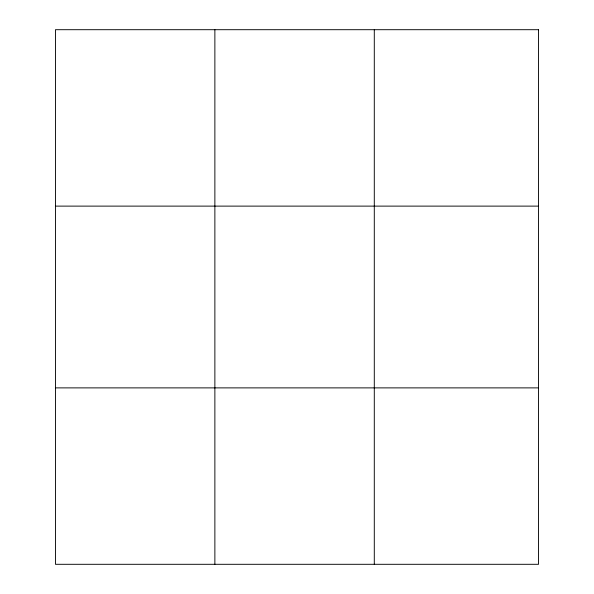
<?xml version="1.0" encoding="UTF-8"?>
<svg xmlns="http://www.w3.org/2000/svg" width="594" height="594" viewBox="0 0 594 594"><rect width="100%" height="100%" fill="white"/><g stroke="black" fill="none" stroke-linecap="round" stroke-linejoin="round"><path stroke-width="0.89" d="M214.872 564.3L214.872 29.7M374.294 564.3L374.294 29.7M55.457 206.118L538.543 206.118M55.457 387.882L538.543 387.882M538.543 29.7L538.543 564.3L55.457 564.3L55.457 29.7L538.543 29.7"/></g></svg>
